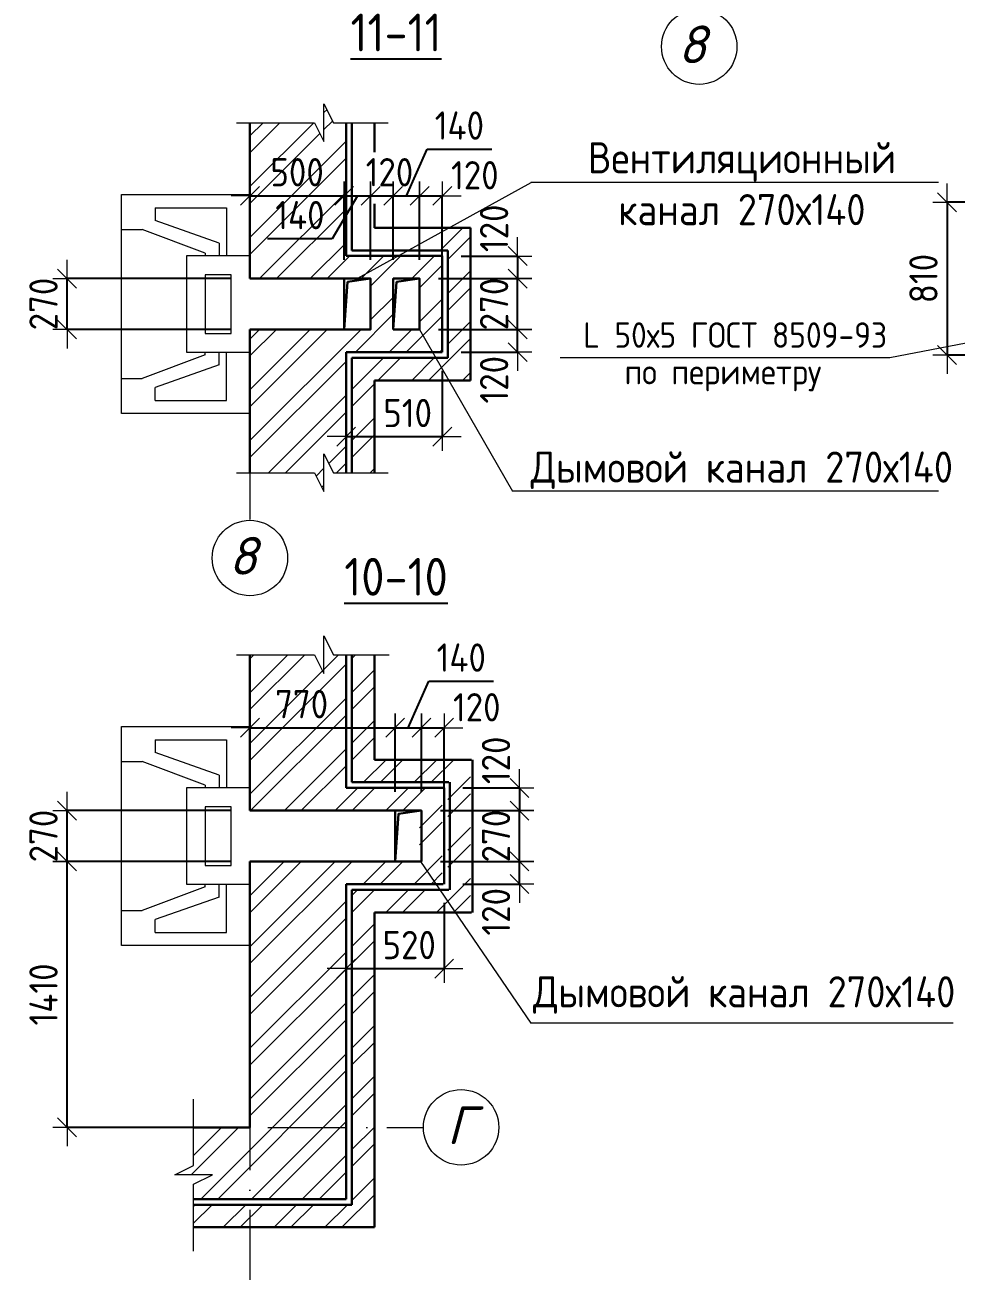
# Model space of a CAD drawing. Header units: millimetres. Extents: x 854812 to 1164625, y 589925 to 823301.
# Drawn here: x 1056380 to 1066258, y 617497 to 630714 of the extents above; entities that cross this region are included whole.
import ezdxf
from ezdxf.enums import TextEntityAlignment as Align

# ---------------------------------------------------------------- set-up
doc = ezdxf.new("R2010")
doc.units = ezdxf.units.MM
doc.linetypes.add('ACAD_ISO10W100', pattern=[18, 12, -3, 0, -3])
doc.linetypes.add('JIS_08_15', pattern=[17.25, 15, -0.75, 0.75, -0.75])
doc.layers.get('Defpoints').update_dxf_attribs({"color": 40})
doc.layers.add('F-text', color=7, linetype='Continuous')
doc.layers.add('МЕБЕЛЬ', color=42, linetype='Continuous')
for name, color, linetype, lineweight in [('Text', 7, 'Continuous', 15), ('оси', 50, 'JIS_08_15', 9), ('размеры', 215, 'Continuous', 13), ('стены', 172, 'Continuous', 30), ('текст', 7, 'Continuous', 13), ('УКАЗАТЕЛЬ', 6, 'Continuous', 13), ('штриховка', 8, 'Continuous', 9)]:
    doc.layers.add(name, color=color, linetype=linetype, lineweight=lineweight)
doc.styles.add('GOST 2.304', font='isocpeur.ttf', dxfattribs={"width": 0.9})
doc.styles.add('Isocpeur', font='isocpeui.ttf')
doc.dimstyles.new('C 2', dxfattribs={"dimscale": 100, "dimtxt": 3, "dimasz": 0.1, "dimexe": 0, "dimexo": 2, "dimgap": 1, "dimtad": 1, "dimdec": 0, "dimlfac": 0.5, "dimdsep": 46, "dimtxsty": 'GOST 2.304', "dimblk": 'A8MITTA', "dimcen": 3, "dimclrt": 256, "dimaunit": 1, "dimadec": 0, "dimazin": 0, "dimtfac": 1, "dimtdec": 0, "dimtofl": 0, "dimtmove": 1, "dimatfit": 3, "dimldrblk": 'OBLIQUE', "dimfxl": 1, "dimtolj": 1, "dimtzin": 0, "dimarcsym": 0})
pattern_1 = [(45, (198483.5, 24653.17), (-269.40768, 269.40768), []), (45, (198663.1, 24653.17), (-269.40768, 269.40768), [])]
pattern_2 = [(45, (198483.5, 27907.02), (-269.40768, 269.40768), []), (45, (198663.1, 27907.02), (-269.40768, 269.40768), [])]

# ---------------------------------------------------------------- blocks, each defined once
blk = doc.blocks.new('A8MITTA')
for p, q in [((0, 15), (0, -15)), ((-20, 0), (20, 0)), ((-10, -10), (10, 10))]:
    blk.add_line(p, q)
blk = doc.blocks.new('*D1275')
at = {"layer": 'Defpoints', "color": 0, "ltscale": 0.1}
for p in [(1059787, 627244), (1060807, 627244), (1060807, 626348)]:
    blk.add_point(p, dxfattribs=at)
at = {"layer": 'размеры', "color": 0, "lineweight": -2, "ltscale": 0.1}
for p, q in [((1059787, 627044), (1059787, 626348)), ((1060807, 627044), (1060807, 626348)), ((1059797, 626348), (1060797, 626348))]:
    blk.add_line(p, q, dxfattribs=at)
at = {"layer": 'размеры', "color": 0, "lineweight": -2, "ltscale": 0.1, "xscale": 10, "yscale": 10, "zscale": 10, "rotation": 180}
blk.add_blockref('A8MITTA', (1059787, 626348), dxfattribs=at)
at = {"layer": 'размеры', "color": 0, "lineweight": -2, "ltscale": 0.1, "xscale": 10, "yscale": 10, "zscale": 10}
blk.add_blockref('A8MITTA', (1060807, 626348), dxfattribs=at)
at = {"layer": 'размеры', "ltscale": 0.1, "insert": (1060440, 626598), "char_height": 300, "attachment_point": 5, "style": 'GOST 2.304'}
blk.add_mtext('\\A1;510', dxfattribs=at)
blk = doc.blocks.new('_Oblique')
at = {"color": 0, "linetype": 'ByBlock', "lineweight": -2}
blk.add_line((-0.5, -0.5), (0.5, 0.5), dxfattribs=at)
blk = doc.blocks.new('*D1276')
at = {"layer": 'Defpoints', "color": 0, "ltscale": 0.1}
for p in [(1060567, 627484), (1061607, 627484), (1060807, 627244)]:
    blk.add_point(p, dxfattribs=at)
at = {"layer": 'размеры', "color": 0, "lineweight": -2, "ltscale": 0.1}
for p, q in [((1060767, 627484), (1061607, 627484)), ((1061607, 627254), (1061607, 627474)), ((1061007, 627244), (1061607, 627244))]:
    blk.add_line(p, q, dxfattribs=at)
at = {"layer": 'размеры', "color": 0, "lineweight": -2, "ltscale": 0.1, "xscale": 10, "yscale": 10, "zscale": 10}
for p, rotation in [((1061607, 627484), 90), ((1061607, 627244), 270)]:
    blk.add_blockref('A8MITTA', p, dxfattribs=dict(at, rotation=rotation))
at = {"layer": 'размеры', "ltscale": 0.1, "insert": (1061357, 626951), "char_height": 300, "attachment_point": 5, "rotation": 90, "style": 'GOST 2.304'}
blk.add_mtext('\\A1;120', dxfattribs=at)
blk = doc.blocks.new('*D1277')
at = {"layer": 'Defpoints', "color": 0, "ltscale": 0.1}
for p in [(1060567, 628024), (1061607, 628024), (1060567, 627484)]:
    blk.add_point(p, dxfattribs=at)
at = {"layer": 'размеры', "color": 0, "lineweight": -2, "ltscale": 0.1}
for p, q in [((1060767, 628024), (1061607, 628024)), ((1061607, 627494), (1061607, 628014)), ((1060767, 627484), (1061607, 627484))]:
    blk.add_line(p, q, dxfattribs=at)
at = {"layer": 'размеры', "color": 0, "lineweight": -2, "ltscale": 0.1, "xscale": 10, "yscale": 10, "zscale": 10}
for p, rotation in [((1061607, 628024), 90), ((1061607, 627484), 270)]:
    blk.add_blockref('A8MITTA', p, dxfattribs=dict(at, rotation=rotation))
at = {"layer": 'размеры', "ltscale": 0.1, "insert": (1061357, 627754), "char_height": 300, "attachment_point": 5, "rotation": 90, "style": 'GOST 2.304'}
blk.add_mtext('\\A1;270', dxfattribs=at)
blk = doc.blocks.new('*D1278')
at = {"layer": 'Defpoints', "color": 0, "ltscale": 0.1}
for p in [(1060807, 628263), (1060567, 628024), (1061607, 628024)]:
    blk.add_point(p, dxfattribs=at)
at = {"layer": 'размеры', "color": 0, "lineweight": -2, "ltscale": 0.1}
for p, q in [((1061007, 628263), (1061607, 628263)), ((1061607, 628253), (1061607, 628034)), ((1060767, 628024), (1061607, 628024))]:
    blk.add_line(p, q, dxfattribs=at)
at = {"layer": 'размеры', "color": 0, "lineweight": -2, "ltscale": 0.1, "xscale": 10, "yscale": 10, "zscale": 10}
for p, rotation in [((1061607, 628263), 90), ((1061607, 628024), 270)]:
    blk.add_blockref('A8MITTA', p, dxfattribs=dict(at, rotation=rotation))
at = {"layer": 'размеры', "ltscale": 0.1, "insert": (1061357, 628557), "char_height": 300, "attachment_point": 5, "rotation": 90, "style": 'GOST 2.304'}
blk.add_mtext('\\A1;120', dxfattribs=at)
blk = doc.blocks.new('*D1279')
at = {"layer": 'Defpoints', "color": 0, "ltscale": 0.1}
for p in [(1060047, 628902), (1059767, 628024), (1060047, 628024)]:
    blk.add_point(p, dxfattribs=at)
at = {"layer": 'размеры', "color": 0, "lineweight": -2, "ltscale": 0.1}
for p, q in [((1059907, 628902), (1059640, 628447)), ((1059767, 628224), (1059767, 628902)), ((1059777, 628902), (1060037, 628902)), ((1060047, 628224), (1060047, 628902)), ((1059640, 628447), (1058954, 628447))]:
    blk.add_line(p, q, dxfattribs=at)
at = {"layer": 'размеры', "color": 0, "lineweight": -2, "ltscale": 0.1, "xscale": 10, "yscale": 10, "zscale": 10, "rotation": 180}
blk.add_blockref('A8MITTA', (1059767, 628902), dxfattribs=at)
at = {"layer": 'размеры', "color": 0, "lineweight": -2, "ltscale": 0.1, "xscale": 10, "yscale": 10, "zscale": 10}
blk.add_blockref('A8MITTA', (1060047, 628902), dxfattribs=at)
at = {"layer": 'размеры', "ltscale": 0.1, "insert": (1059297, 628697), "char_height": 300, "attachment_point": 5, "style": 'GOST 2.304'}
blk.add_mtext('\\A1;140', dxfattribs=at)
blk = doc.blocks.new('*D1280')
at = {"layer": 'Defpoints', "color": 0, "ltscale": 0.1}
for p in [(1060287, 628902), (1060047, 628024), (1060287, 628024)]:
    blk.add_point(p, dxfattribs=at)
at = {"layer": 'размеры', "color": 0, "lineweight": -2, "ltscale": 0.1}
for p, q in [((1060047, 628224), (1060047, 628902)), ((1060057, 628902), (1060277, 628902)), ((1060287, 628224), (1060287, 628902))]:
    blk.add_line(p, q, dxfattribs=at)
at = {"layer": 'размеры', "color": 0, "lineweight": -2, "ltscale": 0.1, "xscale": 10, "yscale": 10, "zscale": 10, "rotation": 180}
blk.add_blockref('A8MITTA', (1060047, 628902), dxfattribs=at)
at = {"layer": 'размеры', "color": 0, "lineweight": -2, "ltscale": 0.1, "xscale": 10, "yscale": 10, "zscale": 10}
blk.add_blockref('A8MITTA', (1060287, 628902), dxfattribs=at)
at = {"layer": 'размеры', "ltscale": 0.1, "insert": (1060247, 629152), "char_height": 300, "attachment_point": 5, "style": 'GOST 2.304'}
blk.add_mtext('\\A1;120', dxfattribs=at)
blk = doc.blocks.new('*D1281')
at = {"layer": 'Defpoints', "color": 0, "ltscale": 0.1}
for p in [(1060567, 628902), (1060287, 628024), (1060567, 628024)]:
    blk.add_point(p, dxfattribs=at)
at = {"layer": 'размеры', "color": 0, "lineweight": -2, "ltscale": 0.1}
for p, q in [((1060427, 628902), (1060646, 629397)), ((1060646, 629397), (1061332, 629397)), ((1060287, 628224), (1060287, 628902)), ((1060297, 628902), (1060557, 628902)), ((1060567, 628224), (1060567, 628902))]:
    blk.add_line(p, q, dxfattribs=at)
at = {"layer": 'размеры', "color": 0, "lineweight": -2, "ltscale": 0.1, "xscale": 10, "yscale": 10, "zscale": 10, "rotation": 180}
blk.add_blockref('A8MITTA', (1060287, 628902), dxfattribs=at)
at = {"layer": 'размеры', "color": 0, "lineweight": -2, "ltscale": 0.1, "xscale": 10, "yscale": 10, "zscale": 10}
blk.add_blockref('A8MITTA', (1060567, 628902), dxfattribs=at)
at = {"layer": 'размеры', "ltscale": 0.1, "insert": (1060989, 629647), "char_height": 300, "attachment_point": 5, "style": 'GOST 2.304'}
blk.add_mtext('\\A1;140', dxfattribs=at)
blk = doc.blocks.new('*D1282')
at = {"layer": 'Defpoints', "color": 0, "ltscale": 0.1}
for p in [(1060807, 628902), (1060567, 628024), (1060807, 628024)]:
    blk.add_point(p, dxfattribs=at)
at = {"layer": 'размеры', "color": 0, "lineweight": -2, "ltscale": 0.1}
for p, q in [((1060567, 628224), (1060567, 628902)), ((1060577, 628902), (1060797, 628902)), ((1060807, 628224), (1060807, 628902))]:
    blk.add_line(p, q, dxfattribs=at)
at = {"layer": 'размеры', "color": 0, "lineweight": -2, "ltscale": 0.1, "xscale": 10, "yscale": 10, "zscale": 10, "rotation": 180}
blk.add_blockref('A8MITTA', (1060567, 628902), dxfattribs=at)
at = {"layer": 'размеры', "color": 0, "lineweight": -2, "ltscale": 0.1, "xscale": 10, "yscale": 10, "zscale": 10}
blk.add_blockref('A8MITTA', (1060807, 628902), dxfattribs=at)
at = {"layer": 'размеры', "ltscale": 0.1, "insert": (1061153, 629120), "char_height": 300, "attachment_point": 5, "style": 'GOST 2.304'}
blk.add_mtext('\\A1;120', dxfattribs=at)
blk = doc.blocks.new('*D1283')
at = {"layer": 'Defpoints', "color": 0, "ltscale": 0.1}
for p in [(1059767, 628902), (1058767, 628024), (1059767, 628024)]:
    blk.add_point(p, dxfattribs=at)
at = {"layer": 'размеры', "color": 0, "lineweight": -2, "ltscale": 0.1}
for p, q in [((1058767, 628224), (1058767, 628902)), ((1058777, 628902), (1059757, 628902)), ((1059767, 628224), (1059767, 628902))]:
    blk.add_line(p, q, dxfattribs=at)
at = {"layer": 'размеры', "color": 0, "lineweight": -2, "ltscale": 0.1, "xscale": 10, "yscale": 10, "zscale": 10, "rotation": 180}
blk.add_blockref('A8MITTA', (1058767, 628902), dxfattribs=at)
at = {"layer": 'размеры', "color": 0, "lineweight": -2, "ltscale": 0.1, "xscale": 10, "yscale": 10, "zscale": 10}
blk.add_blockref('A8MITTA', (1059767, 628902), dxfattribs=at)
at = {"layer": 'размеры', "ltscale": 0.1, "insert": (1059267, 629152), "char_height": 300, "attachment_point": 5, "style": 'GOST 2.304'}
blk.add_mtext('\\A1;500', dxfattribs=at)
blk = doc.blocks.new('*D1284')
at = {"layer": 'Defpoints', "color": 0, "ltscale": 0.1}
for p in [(1056827, 628024), (1058767, 628024), (1058767, 627484)]:
    blk.add_point(p, dxfattribs=at)
at = {"layer": 'размеры', "color": 0, "lineweight": -2, "ltscale": 0.1}
for p, q in [((1058567, 628024), (1056827, 628024)), ((1056827, 627494), (1056827, 628014)), ((1058567, 627484), (1056827, 627484))]:
    blk.add_line(p, q, dxfattribs=at)
at = {"layer": 'размеры', "color": 0, "lineweight": -2, "ltscale": 0.1, "xscale": 10, "yscale": 10, "zscale": 10}
for p, rotation in [((1056827, 628024), 90), ((1056827, 627484), 270)]:
    blk.add_blockref('A8MITTA', p, dxfattribs=dict(at, rotation=rotation))
at = {"layer": 'размеры', "ltscale": 0.1, "insert": (1056577, 627754), "char_height": 300, "attachment_point": 5, "rotation": 90, "style": 'GOST 2.304'}
blk.add_mtext('\\A1;270', dxfattribs=at)
blk = doc.blocks.new('*D1291')
at = {"layer": 'Defpoints', "color": 0, "ltscale": 0.1}
for p in [(1059787, 621602), (1060827, 621602), (1060827, 620705)]:
    blk.add_point(p, dxfattribs=at)
at = {"layer": 'размеры', "color": 0, "lineweight": -2, "ltscale": 0.1}
for p, q in [((1059787, 621402), (1059787, 620705)), ((1060827, 621402), (1060827, 620705)), ((1059797, 620705), (1060817, 620705))]:
    blk.add_line(p, q, dxfattribs=at)
at = {"layer": 'размеры', "color": 0, "lineweight": -2, "ltscale": 0.1, "xscale": 10, "yscale": 10, "zscale": 10, "rotation": 180}
blk.add_blockref('A8MITTA', (1059787, 620705), dxfattribs=at)
at = {"layer": 'размеры', "color": 0, "lineweight": -2, "ltscale": 0.1, "xscale": 10, "yscale": 10, "zscale": 10}
blk.add_blockref('A8MITTA', (1060827, 620705), dxfattribs=at)
at = {"layer": 'размеры', "ltscale": 0.1, "insert": (1060456, 620955), "char_height": 300, "attachment_point": 5, "style": 'GOST 2.304'}
blk.add_mtext('\\A1;520', dxfattribs=at)
blk = doc.blocks.new('*D1292')
at = {"layer": 'Defpoints', "color": 0, "ltscale": 0.1}
for p in [(1060597, 621842), (1061627, 621842), (1060827, 621602)]:
    blk.add_point(p, dxfattribs=at)
at = {"layer": 'размеры', "color": 0, "lineweight": -2, "ltscale": 0.1}
for p, q in [((1060797, 621842), (1061627, 621842)), ((1061627, 621612), (1061627, 621832)), ((1061027, 621602), (1061627, 621602))]:
    blk.add_line(p, q, dxfattribs=at)
at = {"layer": 'размеры', "color": 0, "lineweight": -2, "ltscale": 0.1, "xscale": 10, "yscale": 10, "zscale": 10}
for p, rotation in [((1061627, 621842), 90), ((1061627, 621602), 270)]:
    blk.add_blockref('A8MITTA', p, dxfattribs=dict(at, rotation=rotation))
at = {"layer": 'размеры', "ltscale": 0.1, "insert": (1061377, 621308), "char_height": 300, "attachment_point": 5, "rotation": 90, "style": 'GOST 2.304'}
blk.add_mtext('\\A1;120', dxfattribs=at)
blk = doc.blocks.new('*D1293')
at = {"layer": 'Defpoints', "color": 0, "ltscale": 0.1}
for p in [(1060587, 622381), (1061627, 622381), (1060587, 621842)]:
    blk.add_point(p, dxfattribs=at)
at = {"layer": 'размеры', "color": 0, "lineweight": -2, "ltscale": 0.1}
for p, q in [((1060787, 622381), (1061627, 622381)), ((1061627, 621852), (1061627, 622371)), ((1060787, 621842), (1061627, 621842))]:
    blk.add_line(p, q, dxfattribs=at)
at = {"layer": 'размеры', "color": 0, "lineweight": -2, "ltscale": 0.1, "xscale": 10, "yscale": 10, "zscale": 10}
for p, rotation in [((1061627, 622381), 90), ((1061627, 621842), 270)]:
    blk.add_blockref('A8MITTA', p, dxfattribs=dict(at, rotation=rotation))
at = {"layer": 'размеры', "ltscale": 0.1, "insert": (1061377, 622111), "char_height": 300, "attachment_point": 5, "rotation": 90, "style": 'GOST 2.304'}
blk.add_mtext('\\A1;270', dxfattribs=at)
blk = doc.blocks.new('*D1290')
at = {"layer": 'Defpoints', "color": 0, "ltscale": 0.1}
for p in [(1060827, 622621), (1060587, 622381), (1061627, 622381)]:
    blk.add_point(p, dxfattribs=at)
at = {"layer": 'размеры', "color": 0, "lineweight": -2, "ltscale": 0.1}
for p, q in [((1061027, 622621), (1061627, 622621)), ((1061627, 622611), (1061627, 622391)), ((1060787, 622381), (1061627, 622381))]:
    blk.add_line(p, q, dxfattribs=at)
at = {"layer": 'размеры', "color": 0, "lineweight": -2, "ltscale": 0.1, "xscale": 10, "yscale": 10, "zscale": 10}
for p, rotation in [((1061627, 622621), 90), ((1061627, 622381), 270)]:
    blk.add_blockref('A8MITTA', p, dxfattribs=dict(at, rotation=rotation))
at = {"layer": 'размеры', "ltscale": 0.1, "insert": (1061377, 622914), "char_height": 300, "attachment_point": 5, "rotation": 90, "style": 'GOST 2.304'}
blk.add_mtext('\\A1;120', dxfattribs=at)
blk = doc.blocks.new('*D1294')
at = {"layer": 'Defpoints', "color": 0, "ltscale": 0.1}
for p in [(1060587, 623260), (1060307, 622381), (1060587, 622381)]:
    blk.add_point(p, dxfattribs=at)
at = {"layer": 'размеры', "color": 0, "lineweight": -2, "ltscale": 0.1}
for p, q in [((1060447, 623260), (1060666, 623754)), ((1060666, 623754), (1061352, 623754)), ((1060307, 622581), (1060307, 623260)), ((1060317, 623260), (1060577, 623260)), ((1060587, 622581), (1060587, 623260))]:
    blk.add_line(p, q, dxfattribs=at)
at = {"layer": 'размеры', "color": 0, "lineweight": -2, "ltscale": 0.1, "xscale": 10, "yscale": 10, "zscale": 10, "rotation": 180}
blk.add_blockref('A8MITTA', (1060307, 623260), dxfattribs=at)
at = {"layer": 'размеры', "color": 0, "lineweight": -2, "ltscale": 0.1, "xscale": 10, "yscale": 10, "zscale": 10}
blk.add_blockref('A8MITTA', (1060587, 623260), dxfattribs=at)
at = {"layer": 'размеры', "ltscale": 0.1, "insert": (1061009, 624004), "char_height": 300, "attachment_point": 5, "style": 'GOST 2.304'}
blk.add_mtext('\\A1;140', dxfattribs=at)
blk = doc.blocks.new('*D1295')
at = {"layer": 'Defpoints', "color": 0, "ltscale": 0.1}
for p in [(1060827, 623260), (1060587, 622381), (1060827, 622381)]:
    blk.add_point(p, dxfattribs=at)
at = {"layer": 'размеры', "color": 0, "lineweight": -2, "ltscale": 0.1}
for p, q in [((1060587, 622581), (1060587, 623260)), ((1060597, 623260), (1060817, 623260)), ((1060827, 622581), (1060827, 623260))]:
    blk.add_line(p, q, dxfattribs=at)
at = {"layer": 'размеры', "color": 0, "lineweight": -2, "ltscale": 0.1, "xscale": 10, "yscale": 10, "zscale": 10, "rotation": 180}
blk.add_blockref('A8MITTA', (1060587, 623260), dxfattribs=at)
at = {"layer": 'размеры', "color": 0, "lineweight": -2, "ltscale": 0.1, "xscale": 10, "yscale": 10, "zscale": 10}
blk.add_blockref('A8MITTA', (1060827, 623260), dxfattribs=at)
at = {"layer": 'размеры', "ltscale": 0.1, "insert": (1061173, 623477), "char_height": 300, "attachment_point": 5, "style": 'GOST 2.304'}
blk.add_mtext('\\A1;120', dxfattribs=at)
blk = doc.blocks.new('*D1296')
at = {"layer": 'Defpoints', "color": 0, "ltscale": 0.1}
for p in [(1060307, 623260), (1058767, 622381), (1060307, 622381)]:
    blk.add_point(p, dxfattribs=at)
at = {"layer": 'размеры', "color": 0, "lineweight": -2, "ltscale": 0.1}
for p, q in [((1058767, 622581), (1058767, 623260)), ((1058777, 623260), (1060297, 623260)), ((1060307, 622581), (1060307, 623260))]:
    blk.add_line(p, q, dxfattribs=at)
at = {"layer": 'размеры', "color": 0, "lineweight": -2, "ltscale": 0.1, "xscale": 10, "yscale": 10, "zscale": 10, "rotation": 180}
blk.add_blockref('A8MITTA', (1058767, 623260), dxfattribs=at)
at = {"layer": 'размеры', "color": 0, "lineweight": -2, "ltscale": 0.1, "xscale": 10, "yscale": 10, "zscale": 10}
blk.add_blockref('A8MITTA', (1060307, 623260), dxfattribs=at)
at = {"layer": 'размеры', "ltscale": 0.1, "insert": (1059315, 623510), "char_height": 300, "attachment_point": 5, "style": 'GOST 2.304'}
blk.add_mtext('\\A1;770', dxfattribs=at)
blk = doc.blocks.new('*D1297')
at = {"layer": 'Defpoints', "color": 0, "ltscale": 0.1}
for p in [(1056827, 621842), (1058767, 621842), (1058767, 619021)]:
    blk.add_point(p, dxfattribs=at)
at = {"layer": 'размеры', "color": 0, "lineweight": -2, "ltscale": 0.1}
for p, q in [((1058567, 621842), (1056827, 621842)), ((1056827, 619031), (1056827, 621832)), ((1058567, 619021), (1056827, 619021))]:
    blk.add_line(p, q, dxfattribs=at)
at = {"layer": 'размеры', "color": 0, "lineweight": -2, "ltscale": 0.1, "xscale": 10, "yscale": 10, "zscale": 10}
for p, rotation in [((1056827, 621842), 90), ((1056827, 619021), 270)]:
    blk.add_blockref('A8MITTA', p, dxfattribs=dict(at, rotation=rotation))
at = {"layer": 'размеры', "ltscale": 0.1, "insert": (1056577, 620431), "char_height": 300, "attachment_point": 5, "rotation": 90, "style": 'GOST 2.304'}
blk.add_mtext('\\A1;1410', dxfattribs=at)
blk = doc.blocks.new('*D1298')
at = {"layer": 'Defpoints', "color": 0, "ltscale": 0.1}
for p in [(1056827, 622381), (1058767, 622381), (1058767, 621842)]:
    blk.add_point(p, dxfattribs=at)
at = {"layer": 'размеры', "color": 0, "lineweight": -2, "ltscale": 0.1}
for p, q in [((1058567, 622381), (1056827, 622381)), ((1056827, 621852), (1056827, 622371)), ((1058567, 621842), (1056827, 621842))]:
    blk.add_line(p, q, dxfattribs=at)
at = {"layer": 'размеры', "color": 0, "lineweight": -2, "ltscale": 0.1, "xscale": 10, "yscale": 10, "zscale": 10}
for p, rotation in [((1056827, 622381), 90), ((1056827, 621842), 270)]:
    blk.add_blockref('A8MITTA', p, dxfattribs=dict(at, rotation=rotation))
at = {"layer": 'размеры', "ltscale": 0.1, "insert": (1056577, 622111), "char_height": 300, "attachment_point": 5, "rotation": 90, "style": 'GOST 2.304'}
blk.add_mtext('\\A1;270', dxfattribs=at)
blk = doc.blocks.new('*D1299')
at = {"layer": 'Defpoints', "color": 0, "ltscale": 0.1}
for p in [(1067020, 628833), (1066162, 627213), (1067020, 627213)]:
    blk.add_point(p, dxfattribs=at)
at = {"layer": 'размеры', "color": 0, "lineweight": -2, "ltscale": 0.1}
for p, q in [((1066820, 628833), (1066162, 628833)), ((1066162, 628823), (1066162, 627223)), ((1066820, 627213), (1066162, 627213))]:
    blk.add_line(p, q, dxfattribs=at)
at = {"layer": 'размеры', "color": 0, "lineweight": -2, "ltscale": 0.1, "xscale": 10, "yscale": 10, "zscale": 10}
for p, rotation in [((1066162, 628833), 90), ((1066162, 627213), 270)]:
    blk.add_blockref('A8MITTA', p, dxfattribs=dict(at, rotation=rotation))
at = {"layer": 'размеры', "ltscale": 0.1, "insert": (1065912, 628024), "char_height": 300, "attachment_point": 5, "rotation": 90, "style": 'GOST 2.304'}
blk.add_mtext('\\A1;810', dxfattribs=at)

msp = doc.modelspace()

# ---------------------------------------------------------------- hatches: boundary and pattern name
at = {"layer": 'штриховка', "ltscale": 0.1}
h = msp.add_hatch(dxfattribs=at)
h.set_pattern_fill('ANSI32', color=256, scale=40, style=0)
h.set_pattern_definition(pattern_1)
h.paths.add_polyline_path([(1060286.6, 627484.4), (1060286.6, 628023.5), (1060566.6, 628023.5), (1060566.6, 627484.4)], flags=16)
h.paths.add_polyline_path([(1058951.9, 628351.6), (1059641.9, 628351.6), (1059641.9, 629071.6), (1058951.9, 629071.6)], flags=24)
h.paths.add_polyline_path([(1058908, 628807.4), (1059625, 628807.4), (1059625, 629527.4), (1058908, 629527.4)], flags=24)
h.paths.add_polyline_path([(1059651.8, 625964.9), (1059786.6, 625964.9), (1059786.6, 627244.4), (1060806.6, 627244.4), (1060806.6, 628263.5), (1059786.6, 628263.5), (1059786.6, 629676.7), (1059651.8, 629676.7), (1059551.8, 629876.7), (1059551.8, 629476.7), (1059451.8, 629676.7), (1058766.6, 629676.7), (1058766.6, 628023.5), (1060046.6, 628023.5), (1060046.6, 627484.4), (1058766.6, 627484.4), (1058766.6, 625964.9), (1059451.8, 625964.9), (1059551.8, 625764.9), (1059551.8, 626164.9)])
h = msp.add_hatch(dxfattribs=at)
h.set_pattern_fill('ANSI32', color=256, scale=40, style=0)
h.set_pattern_definition(pattern_1)
h.paths.add_polyline_path([(1061106.6, 626943.5), (1061106.6, 628563.5), (1060882.8, 628563.5), (1060448.9, 628323.5), (1060866.6, 628323.5), (1060866.6, 627183.5), (1060739.9, 627183.5), (1060878.1, 626943.5)])
h.paths.add_polyline_path([(1059846.6, 625964.9), (1060086.6, 625964.9), (1060086.6, 626943.5), (1060878.1, 626943.5), (1060739.9, 627183.5), (1059846.6, 627183.5)])
h = msp.add_hatch(dxfattribs=at)
h.set_pattern_fill('ANSI32', color=256, scale=40, style=0)
h.set_pattern_definition(pattern_2)
h.paths.add_polyline_path([(1059786.6, 624033.9), (1059651.8, 624033.9), (1059551.8, 624233.9), (1059551.8, 623833.9), (1059451.8, 624033.9), (1058766.6, 624033.9), (1058766.6, 622380.8), (1060286.6, 622380.8), (1060566.6, 622380.8), (1060566.6, 621841.6), (1060731.6, 621601.7), (1060806.6, 621601.7), (1060806.6, 622620.8), (1059786.6, 622620.8)])
h.paths.add_polyline_path([(1059786.6, 621300.8), (1059786.6, 621601.6), (1060731.6, 621601.7), (1060566.6, 621841.6), (1060286.6, 621841.6), (1058766.6, 621841.6), (1058766.6, 621600), (1058766.6, 620948.7), (1058766.6, 619021.3), (1059786.6, 619021.3)])
h.paths.add_polyline_path([(1059786.6, 619021.3), (1058766.6, 619021.3), (1058766.6, 619020.8), (1058766.6, 618260.8), (1059786.6, 618260.8)])
h.paths.add_polyline_path([(1058766.6, 619021.3), (1058169.2, 619021.3), (1058169.2, 618617.4), (1057969.2, 618517.4), (1058369.2, 618517.4), (1058169.2, 618417.4), (1058169.2, 618260.8), (1058766.6, 618260.8)])
h.paths.add_polyline_path([(1058956.7, 623164.6), (1059673.7, 623164.6), (1059673.7, 623884.6), (1058956.7, 623884.6)], flags=24)
h = msp.add_hatch(dxfattribs=at)
h.set_pattern_fill('ANSI32', color=256, scale=40, style=0)
h.set_pattern_definition(pattern_2)
h.paths.add_polyline_path([(1060086.6, 624033.9), (1059846.6, 624033.9), (1059846.6, 622680.8), (1060866.6, 622680.8), (1060866.6, 621540.8), (1060773.5, 621540.8), (1060938.5, 621300.8), (1061106.6, 621300.8), (1061106.6, 622920.8), (1060086.6, 622920.8)])
h.paths.add_polyline_path([(1060773.5, 621540.8), (1059846.6, 621540.8), (1059846.6, 619021.3), (1060086.6, 619021.3), (1060086.6, 621300.8), (1060938.5, 621300.8)])
h.paths.add_polyline_path([(1060086.6, 619021.3), (1059846.6, 619021.3), (1059846.6, 618200.8), (1058766.6, 618200.8), (1058766.6, 617960.8), (1060086.6, 617960.8)])
h.paths.add_polyline_path([(1058766.6, 618200.8), (1058169.2, 618200.8), (1058169.2, 617960.8), (1058766.6, 617960.8)])

# ---------------------------------------------------------------- linework, layer by layer
at = {"layer": 'мебель', "color": 7, "lineweight": 15, "ltscale": 0.4}
for p, q in [((1057760.4, 628775.5, 0), (1057760.5, 628638.6, 0)), ((1058439.4, 628399.7, 0), (1057760.5, 628638.6, 0)), ((1057405.7, 628542.9, 0), (1057624.8, 628542.9, 0)), ((1058293.4, 628291.9, 0), (1057624.7, 628542.9, 0)), ((1058439.4, 628399.7, 0), (1058439.4, 628264.3, 0)), ((1058293.4, 628291.9, 0), (1058293.4, 628264.3, 0)), ((1058293.4, 627215.1, 0), (1057624.7, 626964.1, 0)), ((1058293.4, 627215.1, 0), (1058293.4, 627242.7, 0)), ((1058439.4, 627107.3, 0), (1058439.4, 627242.7, 0)), ((1058439.4, 627107.3, 0), (1057760.5, 626868.4, 0)), ((1057405.7, 626964.1, 0), (1057624.8, 626964.1, 0)), ((1057760.4, 626731.5, 0), (1057760.5, 626868.4, 0)), ((1057760.4, 623132.8, 0), (1057760.5, 622995.9, 0)), ((1058439.4, 622757, 0), (1057760.5, 622995.9, 0)), ((1057405.7, 622900.1, 0), (1057624.8, 622900.1, 0)), ((1058293.4, 622649.1, 0), (1057624.7, 622900.2, 0)), ((1058439.4, 622757, 0), (1058439.4, 622621.5, 0)), ((1058293.4, 622649.1, 0), (1058293.4, 622621.5, 0)), ((1058293.4, 621572.4, 0), (1057624.7, 621321.3, 0)), ((1058293.4, 621572.4, 0), (1058293.4, 621600, 0)), ((1058439.4, 621464.5, 0), (1058439.4, 621600, 0)), ((1058439.4, 621464.5, 0), (1057760.5, 621225.6, 0)), ((1057405.7, 621321.4, 0), (1057624.8, 621321.4, 0)), ((1057760.4, 621088.7, 0), (1057760.5, 621225.6, 0))]:
    msp.add_line(p, q, dxfattribs=at)
at = {"layer": 'мебель', "color": 7, "lineweight": 15, "ltscale": 0.4, "elevation": 0}
for points in [[(1057405.7, 628542.9), (1057405.7, 628915.5), (1058766.6, 628915.5), (1058766.6, 628023.5)], [(1057760.4, 628775.5), (1058519.7, 628775.5), (1058519.7, 628264.3)], [(1058766.6, 628023.5), (1058766.6, 628264.3), (1058093.4, 628264.3), (1058093.4, 627242.7), (1058766.6, 627242.7), (1058766.6, 627484.4)], [(1058766.6, 627484.4), (1058766.6, 626591.5), (1057405.7, 626591.5), (1057405.7, 626964.1)], [(1057760.4, 626731.5), (1058519.7, 626731.5), (1058519.7, 627242.7)], [(1057405.7, 622900.1), (1057405.7, 623272.8), (1058766.6, 623272.8), (1058766.6, 622380.8)], [(1057760.4, 623132.8), (1058519.7, 623132.8), (1058519.7, 622621.5)], [(1058766.6, 622380.8), (1058766.6, 622621.5), (1058093.4, 622621.5), (1058093.4, 621600), (1058766.6, 621600), (1058766.6, 621841.6)], [(1058766.6, 621841.6), (1058766.6, 620948.7), (1057405.7, 620948.7), (1057405.7, 621321.4)], [(1057760.4, 621088.7), (1058519.7, 621088.7), (1058519.7, 621600)]]:
    msp.add_lwpolyline(points, dxfattribs=at)
at = {"layer": 'мебель', "color": 7, "lineweight": 15, "elevation": 0}
for points in [[(1057405.7, 626964.1), (1057405.7, 628542.9)], [(1057405.7, 621321.4), (1057405.7, 622900.1)]]:
    msp.add_lwpolyline(points, dxfattribs=at)
at = {"layer": 'мебель', "color": 7, "lineweight": 15, "ltscale": 0.4, "elevation": 0}
for points in [[(1058293.4, 628064.3), (1058293.4, 627442.7), (1058566.6, 627442.7), (1058566.6, 628064.3)], [(1058293.4, 622421.5), (1058293.4, 621800), (1058566.6, 621800), (1058566.6, 622421.5)]]:
    msp.add_lwpolyline(points, close=True, dxfattribs=at)
at = {"layer": 'оси', "color": 7, "linetype": 'ACAD_ISO10W100', "ltscale": 70}
for p, q in [((1058766.6, 626309.3, 0), (1058766.6, 625459.9, 0)), ((1058766.6, 620666.5, 0), (1058766.6, 616988, 0)), ((1058958.1, 619021.3, 0), (1060606.9, 619021.3, 0))]:
    msp.add_line(p, q, dxfattribs=at)
at = {"layer": 'стены', "ltscale": 0.1}
for p, q in [((1058766.6, 629676.7, 0), (1058766.6, 628023.5, 0)), ((1059786.6, 629676.7, 0), (1059786.6, 628263.5, 0)), ((1059846.6, 628323.5, 0), (1059846.6, 629676.7, 0)), ((1060086.6, 629363.6, 0), (1060086.6, 629676.7, 0)), ((1060086.6, 628563.5, 0), (1060086.6, 628817.9, 0)), ((1060086.6, 628563.5, 0), (1061106.6, 628563.5, 0)), ((1061106.6, 628563.5, 0), (1061106.6, 626943.5, 0)), ((1060806.6, 628263.5, 0), (1059786.6, 628263.5, 0)), ((1060866.6, 628323.5, 0), (1059846.6, 628323.5, 0)), ((1060806.6, 628263.5, 0), (1060806.6, 627244.4, 0)), ((1060866.6, 628323.5, 0), (1060866.6, 627183.5, 0)), ((1059766.6, 628023.5, 0), (1058766.6, 628023.5, 0)), ((1059766.6, 627484.4, 0), (1058766.6, 627484.4, 0)), ((1058766.6, 627484.4, 0), (1058766.6, 625964.9, 0)), ((1060806.6, 627244.4, 0), (1059786.6, 627244.4, 0)), ((1059786.6, 627244.4, 0), (1059786.6, 625964.9, 0)), ((1059846.6, 627183.5, 0), (1060866.6, 627183.5, 0)), ((1059846.6, 627183.5, 0), (1059846.6, 625964.9, 0)), ((1060086.6, 626943.5, 0), (1060086.6, 625964.9, 0)), ((1060086.6, 626943.5, 0), (1061106.6, 626943.5, 0)), ((1058766.6, 624033.9, 0), (1058766.6, 622380.8, 0)), ((1059786.6, 624033.9, 0), (1059786.6, 622620.8, 0)), ((1059846.6, 622680.8, 0), (1059846.6, 624033.9, 0)), ((1060086.6, 622920.8, 0), (1060086.6, 624033.9, 0)), ((1060086.6, 622920.8, 0), (1061116.6, 622920.8, 0)), ((1061126.6, 622920.8, 0), (1061126.6, 621300.8, 0)), ((1060816.6, 622620.8, 0), (1059786.6, 622620.8, 0)), ((1060876.6, 622680.8, 0), (1059846.6, 622680.8, 0)), ((1060826.6, 622620.8, 0), (1060826.6, 621601.7, 0)), ((1060886.6, 622680.8, 0), (1060886.6, 621540.8, 0)), ((1060306.6, 622380.8, 0), (1058766.6, 622380.8, 0)), ((1058766.6, 621841.6, 0), (1058766.6, 619020.8, 0)), ((1060306.6, 621841.6, 0), (1058766.6, 621841.6, 0)), ((1060816.6, 621601.7, 0), (1059786.6, 621601.6, 0)), ((1059786.6, 621301.6, 0), (1059786.6, 621601.6, 0)), ((1059846.6, 621540.8, 0), (1060876.6, 621540.8, 0)), ((1059846.6, 621540.8, 0), (1059846.6, 618200.8, 0)), ((1059786.6, 621300.8, 0), (1059786.6, 618260.8, 0)), ((1060086.6, 621300.8, 0), (1060086.6, 617960.8, 0)), ((1060086.6, 621300.8, 0), (1061116.6, 621300.8, 0)), ((1058766.6, 619021.3, 0), (1058169.2, 619021.3, 0)), ((1059786.6, 618260.8, 0), (1058169.2, 618260.8, 0)), ((1059846.6, 618200.8, 0), (1058169.2, 618200.8, 0)), ((1060086.6, 617960.8, 0), (1058169.2, 617960.8, 0))]:
    msp.add_line(p, q, dxfattribs=at)
at = {"layer": 'стены', "ltscale": 0.1, "elevation": 0}
for points in [[(1059766.6, 627484.4), (1060046.6, 627484.4), (1060046.6, 628023.5), (1059766.6, 628023.5)], [(1060286.6, 627484.4), (1060566.6, 627484.4), (1060566.6, 628023.5), (1060286.6, 628023.5)], [(1060306.6, 621841.6), (1060586.6, 621841.6), (1060586.6, 622380.8), (1060306.6, 622380.8)]]:
    msp.add_lwpolyline(points, close=True, dxfattribs=at)
for points in [[(1059766.6, 627484.4), (1059802.5, 627988.8), (1060046.6, 628023.5)], [(1060286.6, 627484.4), (1060322.5, 627988.8), (1060566.6, 628023.5)], [(1060306.6, 621841.6), (1060342.5, 622346), (1060586.6, 622380.8)]]:
    msp.add_lwpolyline(points, dxfattribs=at)
at = {"layer": 'текст', "color": 7}
for centre in [(1063532.8, 630484.2, 0), (1058766.6, 625059.9, 0), (1061006.9, 619021.3, 0)]:
    msp.add_circle(centre, 400, dxfattribs=at)
at = {"layer": 'УКАЗАТЕЛЬ', "ltscale": 0.1}
for p, q in [((1061745.6, 629040.8, 0), (1059906.6, 628023.5, 0)), ((1060566.6, 627484.4, 0), (1061553.8, 625769.9, 0)), ((1060576.6, 621841.6, 0), (1061745.4, 620127.1, 0))]:
    msp.add_line(p, q, dxfattribs=at)
at = {"layer": 'УКАЗАТЕЛЬ', "ltscale": 100, "elevation": 0}
for points in [[(1058625, 629676.7), (1059451.8, 629676.7), (1059551.8, 629476.7), (1059551.8, 629876.7), (1059651.8, 629676.7), (1060233.5, 629676.7)], [(1058625, 625964.9), (1059451.8, 625964.9), (1059551.8, 625764.9), (1059551.8, 626164.9), (1059651.8, 625964.9), (1060233.5, 625964.9)], [(1058625, 624033.9), (1059451.8, 624033.9), (1059551.8, 623833.9), (1059551.8, 624233.9), (1059651.8, 624033.9), (1060243.5, 624033.9)], [(1058169.2, 617707.7), (1058169.2, 618417.4), (1058369.2, 618517.4), (1057969.2, 618517.4), (1058169.2, 618617.4), (1058169.2, 619320.3)]]:
    msp.add_lwpolyline(points, dxfattribs=at)
at = {"layer": 'УКАЗАТЕЛЬ', "ltscale": 0.1, "elevation": 0}
for points in [[(1066072.8, 629041.4), (1061745.4, 629041.4)], [(1066072.8, 625769.9), (1061553.8, 625769.9)], [(1066226.9, 620127.1), (1061745.4, 620127.1)]]:
    msp.add_lwpolyline(points, dxfattribs=at)
at = {"layer": 'УКАЗАТЕЛЬ'}
msp.add_lwpolyline([(1062059, 627185.5), (1065556.8, 627185.5), (1067250.4, 627513.4)], dxfattribs=at)

# ---------------------------------------------------------------- texts
at = {"layer": 'F-text', "linetype": 'Continuous', "attachment_point": 5, "style": 'GOST 2.304'}
for s, insert, char_height, width in [('{\\L11-11}', (1060316.9, 630633.9, 0), 400, 1149.764), ('Вентиляционный канал 270х140', (1063985.8, 629030.3, 0), 330, 4482.423), ('Дымовой канал 270х140', (1063985.8, 625990.8, 0), 330, 4482.423), ('{\\L10-10}', (1060316.9, 624860.8, 0), 400, 1149.764), ('\\pt2310;Дымовой канал 270х140', (1064010.6, 620425, 0), 330, 6003.599)]:
    msp.add_mtext(s, dxfattribs=dict(at, insert=insert, char_height=char_height, width=width))
at = {"layer": 'Text', "style": 'GOST 2.304', "width": 0.9}
for s, p in [('L 50х5 ГОСТ 8509-93', (1062303.4, 627290.1)), ('по периметру', (1062740, 626901.7))]:
    msp.add_text(s, height=270, dxfattribs=at).set_placement(p)
at = {"layer": 'текст', "color": 7, "style": 'Isocpeur'}
for s, p in [('8', (1063457.7, 630307.8, 0)), ('8', (1058691.5, 624883.5, 0)), ('Г', (1061006, 618844.9, 0))]:
    msp.add_text(s, height=400, dxfattribs=at).set_placement(p, align=Align.CENTER)

# ---------------------------------------------------------------- dimensions: what is measured, and where the dimension line sits
at = {"layer": 'размеры', "ltscale": 0.1}
for base, p1, p2, picture, middle in [((1060566.6, 628902.4, 0), (1060286.6, 628023.5, 0), (1060566.6, 628023.5, 0), '*D1281', (1060746.2, 629396.7, 0)), ((1059766.6, 628902.4, 0), (1058766.6, 628023.5, 0), (1059766.6, 628023.5, 0), '*D1283', (1059266.5, 628902.4, 0)), ((1060286.6, 628902.4, 0), (1060046.6, 628023.5, 0), (1060286.6, 628023.5, 0), '*D1280', (1060246.6, 628902.4, 0)), ((1060046.6, 628902.4, 0), (1059766.6, 628023.5, 0), (1060046.6, 628023.5, 0), '*D1279', (1059539.9, 628446.6, 0)), ((1060806.6, 626347.9, 0), (1059786.6, 627244.4, 0), (1060806.6, 627244.4, 0), '*D1275', (1060439.6, 626347.9, 0)), ((1060586.6, 623259.6, 0), (1060306.6, 622380.8, 0), (1060586.6, 622380.8, 0), '*D1294', (1060766.2, 623753.9, 0)), ((1060306.6, 623259.6, 0), (1058766.6, 622380.8, 0), (1060306.6, 622380.8, 0), '*D1296', (1059315.2, 623259.6, 0)), ((1060826.6, 620705.2, 0), (1059786.6, 621601.6, 0), (1060826.6, 621601.7, 0), '*D1291', (1060456, 620705.2, 0))]:
    dim = msp.add_linear_dim(base=base, p1=p1, p2=p2, dimstyle='C 2', dxfattribs=at)
    dim.commit()
    dim.dimension.update_dxf_attribs({"geometry": picture, "text_midpoint": middle, "dimtype": 160})
for base, p1, p2, picture, middle in [((1060806.6, 628902.4, 0), (1060566.6, 628023.5, 0), (1060806.6, 628023.5, 0), '*D1282', (1061153.1, 629120.1, 0)), ((1060826.6, 623259.6, 0), (1060586.6, 622380.8, 0), (1060826.6, 622380.8, 0), '*D1295', (1061173.1, 623477.4, 0))]:
    dim = msp.add_linear_dim(base=base, p1=p1, p2=p2, dimstyle='C 2', override={"dimtmove": 2}, dxfattribs=at)
    dim.commit()
    dim.dimension.update_dxf_attribs({"geometry": picture, "text_midpoint": middle, "dimtype": 160})
for base, p1, p2, angle, picture, middle in [((1066161.8, 627213.1, 0), (1067020.4, 628833.1, 0), (1067020.4, 627213.1, 0), 90, '*D1299', (1066161.8, 628023.5, 0)), ((1061607, 628023.5, 0), (1060806.6, 628263.5, 0), (1060566.6, 628023.5, 0), 270, '*D1278', (1061607, 628556.9, 0)), ((1056826.7, 628023.5, 0), (1058766.6, 627484.4, 0), (1058766.6, 628023.5, 0), 90, '*D1284', (1056826.7, 627753.9, 0)), ((1061607, 628023.5, 0), (1060566.6, 627484.4, 0), (1060566.6, 628023.5, 0), 90, '*D1277', (1061607, 627753.9, 0)), ((1061607, 627484.4, 0), (1060806.6, 627244.4, 0), (1060566.6, 627484.4, 0), 90, '*D1276', (1061607, 626951, 0)), ((1061627, 622380.8, 0), (1060826.6, 622620.7, 0), (1060586.6, 622380.8, 0), 270, '*D1290', (1061627, 622914.2, 0)), ((1056826.7, 622380.8, 0), (1058766.6, 621841.6, 0), (1058766.6, 622380.8, 0), 90, '*D1298', (1056826.7, 622111.2, 0)), ((1061627, 622380.8, 0), (1060586.6, 621841.6, 0), (1060586.6, 622380.8, 0), 90, '*D1293', (1061627, 622111.2, 0)), ((1056826.7, 621841.6, 0), (1058766.6, 619020.8, 0), (1058766.6, 621841.6, 0), 90, '*D1297', (1056826.7, 620431.2, 0)), ((1061627, 621841.6, 0), (1060826.6, 621601.7, 0), (1060596.6, 621841.6, 0), 90, '*D1292', (1061627, 621308.2, 0))]:
    dim = msp.add_linear_dim(base=base, p1=p1, p2=p2, angle=angle, dimstyle='C 2', dxfattribs=at)
    dim.commit()
    dim.dimension.update_dxf_attribs({"geometry": picture, "text_midpoint": middle, "dimtype": 160})

doc.saveas('drawing.dxf')
